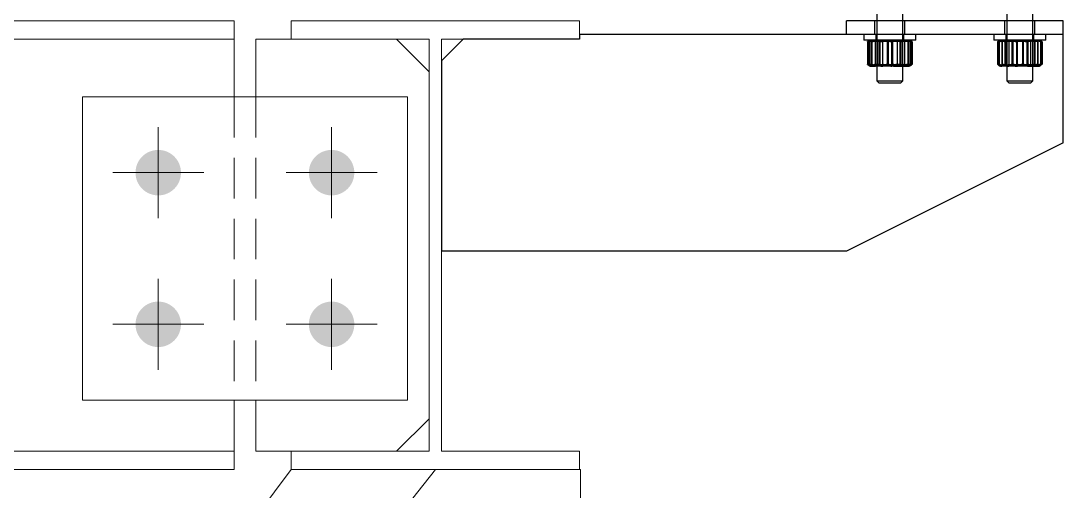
# Model space of a CAD drawing. Header units: metres. Extents: x 0 to 63075, y 0 to 44550.
# Drawn here: x 37823.7 to 38304.8, y 33455.2 to 33672.3 of the extents above; entities that cross this region are included whole.
import ezdxf

# ---------------------------------------------------------------- set-up
doc = ezdxf.new("R2010")
doc.units = ezdxf.units.M
doc.header["$LTSCALE"] = 75
doc.linetypes.add('DASHED2', pattern=[0.375, 0.25, -0.125])
doc.linetypes.add('HIDDEN2', pattern=[4.7625, 3.175, -1.5875])
for name, color, linetype in [('SDM', 7, 'Continuous'), ('SL1', 8, 'Continuous'), ('SL4', 4, 'Continuous'), ('ST1', 7, 'HIDDEN2')]:
    doc.layers.add(name, color=color, linetype=linetype)

# ---------------------------------------------------------------- blocks, each defined once
blk = doc.blocks.new('A$C24fbfe94')
at = {"layer": 'SL1'}
for points in [[(4522.55, 4218.97), (4522.4, 4217.95), (4522.15, 4216.95), (4521.81, 4215.98), (4521.37, 4215.05), (4520.84, 4214.17), (4520.22, 4213.34), (4519.53, 4212.58), (4518.77, 4211.88), (4517.94, 4211.27), (4517.06, 4210.74), (4516.12, 4210.3), (4515.15, 4209.95), (4514.15, 4209.7), (4513.13, 4209.55), (4512.11, 4209.5), (4511.08, 4209.55), (4510.06, 4209.7), (4509.06, 4209.95), (4508.09, 4210.3), (4507.16, 4210.74), (4506.27, 4211.27), (4505.44, 4211.88), (4504.68, 4212.58), (4503.99, 4213.34), (4503.37, 4214.17), (4502.85, 4215.05), (4502.4, 4215.98), (4502.06, 4216.95), (4501.81, 4217.95), (4501.66, 4218.97), (4501.61, 4220), (4501.66, 4221.03), (4501.81, 4222.05), (4502.06, 4223.05), (4502.4, 4224.02), (4502.85, 4224.95), (4503.37, 4225.83), (4503.99, 4226.66), (4504.68, 4227.42), (4505.44, 4228.12), (4506.27, 4228.73), (4507.16, 4229.26), (4508.09, 4229.7), (4509.06, 4230.05), (4510.06, 4230.3), (4511.08, 4230.45), (4512.11, 4230.5), (4513.13, 4230.45), (4514.15, 4230.3), (4515.15, 4230.05), (4516.12, 4229.7), (4517.06, 4229.26), (4517.94, 4228.73), (4518.77, 4228.12), (4519.53, 4227.42), (4520.22, 4226.66), (4520.84, 4225.83), (4521.37, 4224.95), (4521.81, 4224.02), (4522.15, 4223.05), (4522.4, 4222.05), (4522.55, 4221.03), (4522.61, 4220)], [(4602.55, 4218.97), (4602.4, 4217.95), (4602.15, 4216.95), (4601.81, 4215.98), (4601.37, 4215.05), (4600.84, 4214.17), (4600.22, 4213.34), (4599.53, 4212.58), (4598.77, 4211.88), (4597.94, 4211.27), (4597.06, 4210.74), (4596.12, 4210.3), (4595.15, 4209.95), (4594.15, 4209.7), (4593.13, 4209.55), (4592.11, 4209.5), (4591.08, 4209.55), (4590.06, 4209.7), (4589.06, 4209.95), (4588.09, 4210.3), (4587.16, 4210.74), (4586.27, 4211.27), (4585.44, 4211.88), (4584.68, 4212.58), (4583.99, 4213.34), (4583.37, 4214.17), (4582.85, 4215.05), (4582.4, 4215.98), (4582.06, 4216.95), (4581.81, 4217.95), (4581.66, 4218.97), (4581.61, 4220), (4581.66, 4221.03), (4581.81, 4222.05), (4582.06, 4223.05), (4582.4, 4224.02), (4582.85, 4224.95), (4583.37, 4225.83), (4583.99, 4226.66), (4584.68, 4227.42), (4585.44, 4228.12), (4586.27, 4228.73), (4587.16, 4229.26), (4588.09, 4229.7), (4589.06, 4230.05), (4590.06, 4230.3), (4591.08, 4230.45), (4592.11, 4230.5), (4593.13, 4230.45), (4594.15, 4230.3), (4595.15, 4230.05), (4596.12, 4229.7), (4597.06, 4229.26), (4597.94, 4228.73), (4598.77, 4228.12), (4599.53, 4227.42), (4600.22, 4226.66), (4600.84, 4225.83), (4601.37, 4224.95), (4601.81, 4224.02), (4602.15, 4223.05), (4602.4, 4222.05), (4602.55, 4221.03), (4602.61, 4220)], [(4522.55, 4148.97), (4522.4, 4147.95), (4522.15, 4146.95), (4521.81, 4145.98), (4521.37, 4145.05), (4520.84, 4144.17), (4520.22, 4143.34), (4519.53, 4142.58), (4518.77, 4141.88), (4517.94, 4141.27), (4517.06, 4140.74), (4516.12, 4140.3), (4515.15, 4139.95), (4514.15, 4139.7), (4513.13, 4139.55), (4512.11, 4139.5), (4511.08, 4139.55), (4510.06, 4139.7), (4509.06, 4139.95), (4508.09, 4140.3), (4507.16, 4140.74), (4506.27, 4141.27), (4505.44, 4141.88), (4504.68, 4142.58), (4503.99, 4143.34), (4503.37, 4144.17), (4502.85, 4145.05), (4502.4, 4145.98), (4502.06, 4146.95), (4501.81, 4147.95), (4501.66, 4148.97), (4501.61, 4150), (4501.66, 4151.03), (4501.81, 4152.05), (4502.06, 4153.05), (4502.4, 4154.02), (4502.85, 4154.95), (4503.37, 4155.83), (4503.99, 4156.66), (4504.68, 4157.42), (4505.44, 4158.12), (4506.27, 4158.73), (4507.16, 4159.26), (4508.09, 4159.7), (4509.06, 4160.05), (4510.06, 4160.3), (4511.08, 4160.45), (4512.11, 4160.5), (4513.13, 4160.45), (4514.15, 4160.3), (4515.15, 4160.05), (4516.12, 4159.7), (4517.06, 4159.26), (4517.94, 4158.73), (4518.77, 4158.12), (4519.53, 4157.42), (4520.22, 4156.66), (4520.84, 4155.83), (4521.37, 4154.95), (4521.81, 4154.02), (4522.15, 4153.05), (4522.4, 4152.05), (4522.55, 4151.03), (4522.61, 4150)], [(4602.55, 4148.97), (4602.4, 4147.95), (4602.15, 4146.95), (4601.81, 4145.98), (4601.37, 4145.05), (4600.84, 4144.17), (4600.22, 4143.34), (4599.53, 4142.58), (4598.77, 4141.88), (4597.94, 4141.27), (4597.06, 4140.74), (4596.12, 4140.3), (4595.15, 4139.95), (4594.15, 4139.7), (4593.13, 4139.55), (4592.11, 4139.5), (4591.08, 4139.55), (4590.06, 4139.7), (4589.06, 4139.95), (4588.09, 4140.3), (4587.16, 4140.74), (4586.27, 4141.27), (4585.44, 4141.88), (4584.68, 4142.58), (4583.99, 4143.34), (4583.37, 4144.17), (4582.85, 4145.05), (4582.4, 4145.98), (4582.06, 4146.95), (4581.81, 4147.95), (4581.66, 4148.97), (4581.61, 4150), (4581.66, 4151.03), (4581.81, 4152.05), (4582.06, 4153.05), (4582.4, 4154.02), (4582.85, 4154.95), (4583.37, 4155.83), (4583.99, 4156.66), (4584.68, 4157.42), (4585.44, 4158.12), (4586.27, 4158.73), (4587.16, 4159.26), (4588.09, 4159.7), (4589.06, 4160.05), (4590.06, 4160.3), (4591.08, 4160.45), (4592.11, 4160.5), (4593.13, 4160.45), (4594.15, 4160.3), (4595.15, 4160.05), (4596.12, 4159.7), (4597.06, 4159.26), (4597.94, 4158.73), (4598.77, 4158.12), (4599.53, 4157.42), (4600.22, 4156.66), (4600.84, 4155.83), (4601.37, 4154.95), (4601.81, 4154.02), (4602.15, 4153.05), (4602.4, 4152.05), (4602.55, 4151.03), (4602.61, 4150)]]:
    blk.add_hatch(color=256, dxfattribs=at).paths.add_polyline_path(points, flags=17)
at = {"layer": 'SL1', "lineweight": 0}
for p, q in [((4547.11, 4290), (3973.01, 4290)), ((4547.11, 4290), (4547.11, 4255)), ((4573.51, 4290), (4706.51, 4290)), ((4573.51, 4281.6), (4573.51, 4290)), ((4706.51, 4290), (4706.51, 4281.6)), ((4547.11, 4281.6), (3973.01, 4281.6)), ((4573.51, 4281.6), (4557.11, 4281.6)), ((4557.11, 4281.6), (4557.11, 4255)), ((4637.11, 4281.6), (4573.51, 4281.6)), ((4622.11, 4281.6), (4637.11, 4266.6)), ((4637.11, 4091.4), (4637.11, 4281.6)), ((4706.51, 4281.6), (4642.91, 4281.6)), ((4642.91, 4281.6), (4642.91, 4091.4)), ((4627.11, 4255), (4477.11, 4255)), ((4477.11, 4255), (4477.11, 4115)), ((4627.11, 4115), (4627.11, 4255)), ((4512.11, 4241), (4512.11, 4199)), ((4592.11, 4241), (4592.11, 4199)), ((4533.11, 4220), (4491.11, 4220)), ((4613.11, 4220), (4571.11, 4220)), ((4512.11, 4171), (4512.11, 4129)), ((4592.11, 4171), (4592.11, 4129)), ((4533.11, 4150), (4491.11, 4150)), ((4613.11, 4150), (4571.11, 4150)), ((4477.11, 4115), (4627.11, 4115)), ((4547.11, 4115), (4547.11, 4083)), ((4557.11, 4115), (4557.11, 4091.4)), ((4637.11, 4106.4), (4622.11, 4091.4)), ((4547.11, 4091.4), (3973.01, 4091.4)), ((4573.51, 4091.4), (4557.11, 4091.4)), ((4573.51, 4083), (4573.51, 4091.4)), ((4573.51, 4091.4), (4637.11, 4091.4)), ((4642.91, 4091.4), (4706.51, 4091.4)), ((4706.51, 4091.4), (4706.51, 4083)), ((3849.51, 3083), (4640.01, 4083)), ((3973.01, 4083), (4547.11, 4083)), ((4480.96, 3959.37), (4573.51, 4083)), ((4706.51, 4083), (4573.51, 4083)), ((4707.01, 4083), (4706.51, 4083)), ((4707.01, 4083), (4707.01, 4063))]:
    blk.add_line(p, q, dxfattribs=at)
at = {"layer": 'SL1', "linetype": 'DASHED2', "lineweight": 0}
for p, q in [((4573.51, 4281.6), (4622.11, 4281.6)), ((4637.11, 4266.6), (4637.11, 4106.4)), ((4627.11, 4255), (4477.11, 4255)), ((4477.11, 4255), (4477.11, 4115)), ((4547.11, 4255), (4547.11, 4083)), ((4557.11, 4255), (4557.11, 4115)), ((4627.11, 4255), (4627.11, 4115)), ((4627.11, 4115), (4477.11, 4115)), ((4622.11, 4091.4), (4573.51, 4091.4)), ((4706.51, 4083), (4573.51, 4083))]:
    blk.add_line(p, q, dxfattribs=at)
blk = doc.blocks.new('A$Cf5e9a517')
at = {"layer": 'SL4'}
for p, q in [((2042.5, 100), (2042.5, 106.35)), ((2142.5, 106.35), (2042.5, 106.35)), ((2142.5, 100), (2142.5, 106.35)), ((1855.66, 87.88), (1865.66, 97.88)), ((1919.26, 97.88), (1865.66, 97.88)), ((2042.5, 100), (1919.26, 100)), ((1919.26, 100), (1919.26, 97.88)), ((2142.5, 100), (2042.5, 100)), ((2050.5, 100), (2050.5, 97.5)), ((2050.72, 97.5), (2050.5, 97.5)), ((2074.5, 97.5), (2050.72, 97.5)), ((2052.97, 97.18), (2052.29, 96.7)), ((2052.29, 96.7), (2052.29, 86.3)), ((2053.5, 97.5), (2052.97, 97.19)), ((2059.09, 96.7), (2059.09, 86.3)), ((2069.3, 96.7), (2069.3, 86.3)), ((2072.03, 97.19), (2071.5, 97.5)), ((2072.03, 97.18), (2072.71, 96.7)), ((2072.71, 96.7), (2072.71, 86.3)), ((2074.5, 97.5), (2074.5, 100)), ((2110.5, 100), (2110.5, 97.5)), ((2111.48, 97.5), (2110.5, 97.5)), ((2134.5, 97.5), (2111.48, 97.5)), ((2112.96, 96.7), (2112.96, 86.3)), ((2121.29, 96.7), (2121.29, 86.3)), ((2130.83, 96.7), (2130.83, 86.3)), ((2132.04, 96.7), (2132.04, 86.3)), ((2134.5, 97.5), (2134.5, 100)), ((2142.5, 50), (2142.5, 100)), ((1855.66, 87.88), (1855.66, 0)), ((2052.97, 85.82), (2052.29, 86.3)), ((2052.97, 85.81), (2053.5, 85.5)), ((2053.5, 85.5), (2055.69, 85.5)), ((2064.2, 85.5), (2055.69, 85.5)), ((2056.5, 85.5), (2056.5, 78.66)), ((2064.2, 85.5), (2071, 85.5)), ((2068.5, 78.66), (2068.5, 85.5)), ((2071, 85.5), (2071.5, 85.5)), ((2071.5, 85.5), (2072.03, 85.81)), ((2117.12, 85.5), (2113.5, 85.5)), ((2116.5, 85.5), (2116.5, 78.66)), ((2126.06, 85.5), (2117.12, 85.5)), ((2126.06, 85.5), (2131.44, 85.5)), ((2128.5, 78.66), (2128.5, 85.5)), ((2056.5, 78.66), (2057.46, 77.7)), ((2056.5, 78.66), (2068.5, 78.66)), ((2057.46, 77.7), (2067.54, 77.7)), ((2067.54, 77.7), (2068.5, 78.66)), ((2116.5, 78.66), (2117.46, 77.7)), ((2116.5, 78.66), (2116.99, 78.66)), ((2116.99, 78.66), (2128.5, 78.66)), ((2117.46, 77.7), (2117.88, 77.7)), ((2117.88, 77.7), (2127.54, 77.7)), ((2127.54, 77.7), (2128.5, 78.66)), ((2142.5, 50), (2042.5, 0)), ((2042.5, 0), (1855.66, 0))]:
    blk.add_line(p, q, dxfattribs=at)
for points, knots in [([(2052.29, 96.7), (2052.85, 96.92), (2053.96, 97.37), (2055.11, 97.46), (2055.69, 97.5)], [0, 0, 0, 0, 0.495458, 1, 1, 1, 1]), ([(2055.69, 97.5), (2055.77, 97.5), (2056.38, 97.49), (2057.53, 97.32), (2058.57, 96.9), (2059.09, 96.7)], [0, 0, 0, 0, 0.07009, 0.530784, 1, 1, 1, 1]), ([(2064.2, 97.5), (2063.73, 97.49), (2062, 97.44), (2060.32, 97.01), (2059.09, 96.7)], [0, 0, 0, 0, 0.268634, 1, 1, 1, 1]), ([(2069.3, 96.7), (2068.87, 96.82), (2067.21, 97.29), (2065.48, 97.41), (2064.2, 97.5)], [0, 0, 0, 0, 0.257551, 1, 1, 1, 1]), ([(2069.3, 96.7), (2069.58, 96.92), (2070.13, 97.37), (2070.71, 97.46), (2071, 97.5)], [0, 0, 0, 0, 0.495458, 1, 1, 1, 1]), ([(2112.96, 96.7), (2113.63, 96.92), (2115, 97.37), (2116.41, 97.46), (2117.12, 97.5)], [0, 0, 0, 0, 0.495458, 1, 1, 1, 1]), ([(2113.56, 97.5), (2113.55, 97.5), (2113.44, 97.49), (2113.23, 97.32), (2113.05, 96.9), (2112.96, 96.7)], [0, 0, 0, 0, 0.07009, 0.530784, 1, 1, 1, 1]), ([(2117.12, 97.5), (2117.22, 97.5), (2117.97, 97.49), (2119.38, 97.32), (2120.65, 96.9), (2121.29, 96.7)], [0, 0, 0, 0, 0.07009, 0.530784, 1, 1, 1, 1]), ([(2126.06, 97.5), (2125.63, 97.49), (2124.01, 97.44), (2122.44, 97.01), (2121.29, 96.7)], [0, 0, 0, 0, 0.2686336, 1, 1, 1, 1]), ([(2130.83, 96.7), (2130.43, 96.82), (2128.88, 97.29), (2127.26, 97.41), (2126.06, 97.5)], [0, 0, 0, 0, 0.257551, 1, 1, 1, 1]), ([(2130.83, 96.7), (2130.93, 96.92), (2131.13, 97.37), (2131.34, 97.46), (2131.44, 97.5)], [0, 0, 0, 0, 0.495458, 1, 1, 1, 1]), ([(2131.44, 97.5), (2131.45, 97.5), (2131.56, 97.49), (2131.77, 97.32), (2131.95, 96.9), (2132.04, 96.7)], [0, 0, 0, 0, 0.07009, 0.530784, 1, 1, 1, 1]), ([(2052.29, 86.3), (2052.85, 86.08), (2053.96, 85.63), (2055.11, 85.54), (2055.69, 85.5)], [0, 0, 0, 0, 0.495458, 1, 1, 1, 1]), ([(2055.69, 85.5), (2055.77, 85.5), (2056.38, 85.51), (2057.53, 85.68), (2058.57, 86.1), (2059.09, 86.3)], [0, 0, 0, 0, 0.07009, 0.530784, 1, 1, 1, 1]), ([(2064.2, 85.5), (2063.73, 85.51), (2062, 85.56), (2060.32, 85.99), (2059.09, 86.3)], [0, 0, 0, 0, 0.268634, 1, 1, 1, 1]), ([(2069.3, 86.3), (2068.87, 86.18), (2067.21, 85.71), (2065.48, 85.59), (2064.2, 85.5)], [0, 0, 0, 0, 0.257551, 1, 1, 1, 1]), ([(2069.3, 86.3), (2069.58, 86.08), (2070.13, 85.63), (2070.71, 85.54), (2071, 85.5)], [0, 0, 0, 0, 0.495458, 1, 1, 1, 1]), ([(2071, 85.5), (2071.04, 85.5), (2071.35, 85.51), (2071.93, 85.68), (2072.44, 86.1), (2072.71, 86.3)], [0, 0, 0, 0, 0.07009, 0.530784, 1, 1, 1, 1]), ([(2112.96, 86.3), (2113.63, 86.08), (2115, 85.63), (2116.41, 85.54), (2117.12, 85.5)], [0, 0, 0, 0, 0.495458, 1, 1, 1, 1]), ([(2113.56, 85.5), (2113.55, 85.5), (2113.44, 85.51), (2113.23, 85.68), (2113.05, 86.1), (2112.96, 86.3)], [0, 0, 0, 0, 0.07009, 0.530784, 1, 1, 1, 1]), ([(2117.12, 85.5), (2117.22, 85.5), (2117.97, 85.51), (2119.38, 85.68), (2120.65, 86.1), (2121.29, 86.3)], [0, 0, 0, 0, 0.07009, 0.530784, 1, 1, 1, 1]), ([(2126.06, 85.5), (2125.63, 85.51), (2124.01, 85.56), (2122.44, 85.99), (2121.29, 86.3)], [0, 0, 0, 0, 0.2686336, 1, 1, 1, 1]), ([(2130.83, 86.3), (2130.43, 86.18), (2128.88, 85.71), (2127.26, 85.59), (2126.06, 85.5)], [0, 0, 0, 0, 0.257551, 1, 1, 1, 1]), ([(2130.83, 86.3), (2130.93, 86.08), (2131.13, 85.63), (2131.34, 85.54), (2131.44, 85.5)], [0, 0, 0, 0, 0.495458, 1, 1, 1, 1]), ([(2131.44, 85.5), (2131.45, 85.5), (2131.56, 85.51), (2131.77, 85.68), (2131.95, 86.1), (2132.04, 86.3)], [0, 0, 0, 0, 0.07009, 0.530784, 1, 1, 1, 1])]:
    blk.add_open_spline(points, degree=3, knots=knots, dxfattribs=at)
at = {"layer": 'ST1'}
for p, q in [((2056.5, 112.7), (2056.5, 85.5)), ((2068.5, 85.5), (2068.5, 112.7)), ((2116.5, 112.7), (2116.5, 85.5)), ((2128.5, 85.5), (2128.5, 112.7)), ((2055.5, 106.35), (2055.5, 100)), ((2069.5, 100), (2069.5, 106.35)), ((2115.5, 106.35), (2115.5, 100)), ((2129.5, 100), (2129.5, 106.35)), ((2052.13, 96.7), (2052.13, 86.3)), ((2052.97, 97.19), (2052.46, 96.9)), ((2052.94, 96.7), (2052.94, 86.3)), ((2053.15, 96.7), (2053.15, 86.3)), ((2053.9, 96.7), (2053.9, 86.3)), ((2054.19, 96.7), (2054.19, 86.3)), ((2055.7, 96.7), (2055.7, 86.3)), ((2056, 100), (2056, 97.5)), ((2056.5, 97.5), (2056.5, 97.47)), ((2063.63, 97.47), (2056.5, 97.47)), ((2056.5, 97.47), (2057.4, 96.84)), ((2056.74, 96.7), (2056.74, 86.3)), ((2067.6, 96.84), (2057.4, 96.84)), ((2057.4, 96.84), (2057.4, 86.13)), ((2057.89, 96.7), (2057.89, 86.3)), ((2061.26, 96.7), (2061.26, 86.3)), ((2061.74, 96.7), (2061.74, 86.3)), ((2063.26, 96.7), (2063.26, 86.3)), ((2068.5, 97.47), (2063.63, 97.47)), ((2063.74, 96.7), (2063.74, 86.3)), ((2065.91, 96.7), (2065.91, 86.3)), ((2067.11, 96.7), (2067.11, 86.3)), ((2067.6, 96.84), (2068.5, 97.47)), ((2067.6, 86.13), (2067.6, 96.84)), ((2068.26, 96.7), (2068.26, 86.3)), ((2068.5, 97.47), (2068.5, 97.5)), ((2069, 97.5), (2069, 100)), ((2071.29, 97.3), (2069.99, 97.5)), ((2070.81, 96.7), (2070.81, 86.3)), ((2071.1, 96.7), (2071.1, 86.3)), ((2072.87, 96.7), (2071.6, 97.22)), ((2071.85, 96.7), (2071.85, 86.3)), ((2072.54, 96.9), (2072.03, 97.19)), ((2072.06, 96.7), (2072.06, 86.3)), ((2072.87, 96.7), (2072.87, 86.3)), ((2112.24, 96.7), (2112.24, 86.3)), ((2112.34, 96.7), (2112.34, 86.3)), ((2112.85, 96.7), (2112.85, 86.3)), ((2113.5, 97.5), (2112.87, 97.13)), ((2114.17, 96.7), (2114.17, 86.3)), ((2114.34, 96.7), (2114.34, 86.3)), ((2115.51, 96.7), (2115.51, 86.3)), ((2115.92, 96.7), (2115.92, 86.3)), ((2116, 100), (2116, 97.5)), ((2116.5, 97.5), (2116.5, 97.47)), ((2124.87, 97.47), (2116.5, 97.47)), ((2116.5, 97.47), (2117.4, 96.84)), ((2127.6, 96.84), (2117.4, 96.84)), ((2117.4, 96.84), (2117.4, 86.13)), ((2118.83, 96.7), (2118.83, 86.3)), ((2119.33, 96.7), (2119.33, 86.3)), ((2121, 96.7), (2121, 86.3)), ((2123.71, 96.7), (2123.71, 86.3)), ((2124, 96.7), (2124, 86.3)), ((2128.5, 97.47), (2124.87, 97.47)), ((2125.67, 96.7), (2125.67, 86.3)), ((2126.17, 96.7), (2126.17, 86.3)), ((2127.6, 96.84), (2128.5, 97.47)), ((2127.6, 86.13), (2127.6, 96.84)), ((2128.5, 97.47), (2128.5, 97.5)), ((2129, 97.5), (2129, 100)), ((2129.08, 96.7), (2129.08, 86.3)), ((2129.49, 96.7), (2129.49, 86.3)), ((2130.66, 96.7), (2130.66, 86.3)), ((2132.13, 97.13), (2131.5, 97.5)), ((2132.15, 96.7), (2132.15, 86.3)), ((2132.66, 96.7), (2132.66, 86.3)), ((2132.76, 96.7), (2132.76, 86.3)), ((2052.46, 86.1), (2052.97, 85.81)), ((2057.4, 86.13), (2056.5, 85.5)), ((2057.4, 86.13), (2063.46, 86.13)), ((2063.46, 86.13), (2067.6, 86.13)), ((2068.5, 85.5), (2067.6, 86.13)), ((2071.29, 85.7), (2069.99, 85.5)), ((2072.87, 86.3), (2071.6, 85.78)), ((2072.03, 85.81), (2072.54, 86.1)), ((2112.87, 85.87), (2113.5, 85.5)), ((2113.5, 85.5), (2113.56, 85.5)), ((2113.59, 85.5), (2113.56, 85.5)), ((2117.4, 86.13), (2116.5, 85.5)), ((2117.4, 86.13), (2124.52, 86.13)), ((2124.52, 86.13), (2127.6, 86.13)), ((2128.5, 85.5), (2127.6, 86.13)), ((2131.44, 85.5), (2131.5, 85.5)), ((2131.5, 85.5), (2132.13, 85.87))]:
    blk.add_line(p, q, dxfattribs=at)
for points, knots in [([(2052.13, 96.7), (2052.6, 96.92), (2053.54, 97.37), (2054.52, 97.46), (2055.01, 97.5)], [0, 0, 0, 0, 0.495458, 1, 1, 1, 1]), ([(2054.43, 97.5), (2054.22, 97.49), (2053.44, 97.44), (2052.68, 97.01), (2052.13, 96.7)], [0, 0, 0, 0, 0.2686336, 1, 1, 1, 1]), ([(2057.1, 97.5), (2056.72, 97.49), (2055.31, 97.44), (2053.95, 97.01), (2052.94, 96.7)], [0, 0, 0, 0, 0.268634, 1, 1, 1, 1]), ([(2057.44, 97.5), (2057.05, 97.49), (2055.6, 97.44), (2054.18, 97.01), (2053.15, 96.7)], [0, 0, 0, 0, 0.268634, 1, 1, 1, 1]), ([(2053.52, 97.5), (2053.53, 97.5), (2053.6, 97.49), (2053.73, 97.32), (2053.84, 96.9), (2053.9, 96.7)], [0, 0, 0, 0, 0.07009, 0.530784, 1, 1, 1, 1]), ([(2053.56, 97.5), (2053.58, 97.5), (2053.69, 97.49), (2053.9, 97.32), (2054.09, 96.9), (2054.19, 96.7)], [0, 0, 0, 0, 0.07009, 0.5307844, 1, 1, 1, 1]), ([(2053.9, 96.7), (2054.66, 96.92), (2056.19, 97.37), (2057.78, 97.46), (2058.58, 97.5)], [0, 0, 0, 0, 0.495458, 1, 1, 1, 1]), ([(2055.7, 96.7), (2055.42, 96.92), (2054.87, 97.37), (2054.29, 97.46), (2054, 97.5)], [0, 0, 0, 0, 0.495458, 1, 1, 1, 1]), ([(2054.19, 96.7), (2054.96, 96.92), (2056.53, 97.37), (2058.15, 97.46), (2058.96, 97.5)], [0, 0, 0, 0, 0.495458, 1, 1, 1, 1]), ([(2056.74, 96.7), (2056.55, 96.82), (2055.79, 97.29), (2055.01, 97.41), (2054.43, 97.5)], [0, 0, 0, 0, 0.257551, 1, 1, 1, 1]), ([(2055.01, 97.5), (2055.08, 97.5), (2055.59, 97.49), (2056.57, 97.32), (2057.45, 96.9), (2057.89, 96.7)], [0, 0, 0, 0, 0.07009, 0.530784, 1, 1, 1, 1]), ([(2060.8, 97.5), (2060.34, 97.49), (2058.61, 97.44), (2056.93, 97.01), (2055.7, 96.7)], [0, 0, 0, 0, 0.268634, 1, 1, 1, 1]), ([(2061.92, 97.5), (2061.8, 97.5), (2060.87, 97.49), (2059.12, 97.32), (2057.54, 96.9), (2056.74, 96.7)], [0, 0, 0, 0, 0.07009, 0.530784, 1, 1, 1, 1]), ([(2061.26, 96.7), (2060.91, 96.82), (2059.55, 97.29), (2058.15, 97.41), (2057.1, 97.5)], [0, 0, 0, 0, 0.257551, 1, 1, 1, 1]), ([(2061.74, 96.7), (2061.38, 96.82), (2059.98, 97.29), (2058.53, 97.41), (2057.44, 97.5)], [0, 0, 0, 0, 0.257551, 1, 1, 1, 1]), ([(2057.89, 96.7), (2058.73, 96.92), (2060.43, 97.37), (2062.19, 97.46), (2063.08, 97.5)], [0, 0, 0, 0, 0.495458, 1, 1, 1, 1]), ([(2058.58, 97.5), (2058.69, 97.5), (2059.53, 97.49), (2061.11, 97.32), (2062.54, 96.9), (2063.26, 96.7)], [0, 0, 0, 0, 0.07009, 0.530784, 1, 1, 1, 1]), ([(2058.96, 97.5), (2059.08, 97.5), (2059.94, 97.49), (2061.55, 97.32), (2063.01, 96.9), (2063.74, 96.7)], [0, 0, 0, 0, 0.07009, 0.530784, 1, 1, 1, 1]), ([(2065.91, 96.7), (2065.48, 96.82), (2063.82, 97.29), (2062.09, 97.41), (2060.8, 97.5)], [0, 0, 0, 0, 0.257551, 1, 1, 1, 1]), ([(2066.04, 97.5), (2065.92, 97.5), (2065.06, 97.49), (2063.45, 97.32), (2061.99, 96.9), (2061.26, 96.7)], [0, 0, 0, 0, 0.07009, 0.530784, 1, 1, 1, 1]), ([(2066.42, 97.5), (2066.31, 97.5), (2065.47, 97.49), (2063.89, 97.32), (2062.46, 96.9), (2061.74, 96.7)], [0, 0, 0, 0, 0.07009, 0.530784, 1, 1, 1, 1]), ([(2067.11, 96.7), (2066.27, 96.92), (2064.57, 97.37), (2062.81, 97.46), (2061.92, 97.5)], [0, 0, 0, 0, 0.495458, 1, 1, 1, 1]), ([(2063.08, 97.5), (2063.2, 97.5), (2064.13, 97.49), (2065.88, 97.32), (2067.46, 96.9), (2068.26, 96.7)], [0, 0, 0, 0, 0.07009, 0.530784, 1, 1, 1, 1]), ([(2067.56, 97.5), (2067.16, 97.49), (2065.71, 97.44), (2064.29, 97.01), (2063.26, 96.7)], [0, 0, 0, 0, 0.268634, 1, 1, 1, 1]), ([(2067.9, 97.5), (2067.52, 97.49), (2066.11, 97.44), (2064.75, 97.01), (2063.74, 96.7)], [0, 0, 0, 0, 0.268634, 1, 1, 1, 1]), ([(2069.31, 97.5), (2069.23, 97.5), (2068.62, 97.49), (2067.47, 97.32), (2066.43, 96.9), (2065.91, 96.7)], [0, 0, 0, 0, 0.07009, 0.530784, 1, 1, 1, 1]), ([(2070.81, 96.7), (2070.04, 96.92), (2068.47, 97.37), (2066.85, 97.46), (2066.04, 97.5)], [0, 0, 0, 0, 0.495458, 1, 1, 1, 1]), ([(2071.1, 96.7), (2070.34, 96.92), (2068.81, 97.37), (2067.22, 97.46), (2066.42, 97.5)], [0, 0, 0, 0, 0.495458, 1, 1, 1, 1]), ([(2069.99, 97.5), (2069.92, 97.5), (2069.41, 97.49), (2068.43, 97.32), (2067.55, 96.9), (2067.11, 96.7)], [0, 0, 0, 0, 0.07009, 0.530784, 1, 1, 1, 1]), ([(2071.85, 96.7), (2071.49, 96.82), (2070.09, 97.29), (2068.64, 97.41), (2067.56, 97.5)], [0, 0, 0, 0, 0.257551, 1, 1, 1, 1]), ([(2072.06, 96.7), (2071.71, 96.82), (2070.35, 97.29), (2068.95, 97.41), (2067.9, 97.5)], [0, 0, 0, 0, 0.257551, 1, 1, 1, 1]), ([(2070.57, 97.5), (2070.36, 97.49), (2069.58, 97.44), (2068.82, 97.01), (2068.26, 96.7)], [0, 0, 0, 0, 0.268634, 1, 1, 1, 1]), ([(2072.71, 96.7), (2072.15, 96.92), (2071.04, 97.37), (2069.89, 97.46), (2069.31, 97.5)], [0, 0, 0, 0, 0.495458, 1, 1, 1, 1]), ([(2072.87, 96.7), (2072.68, 96.82), (2071.93, 97.29), (2071.15, 97.41), (2070.57, 97.5)], [0, 0, 0, 0, 0.257551, 1, 1, 1, 1]), ([(2071.44, 97.5), (2071.42, 97.5), (2071.31, 97.49), (2071.1, 97.32), (2070.91, 96.9), (2070.81, 96.7)], [0, 0, 0, 0, 0.07009, 0.530784, 1, 1, 1, 1]), ([(2071.48, 97.5), (2071.47, 97.5), (2071.4, 97.49), (2071.27, 97.32), (2071.16, 96.9), (2071.1, 96.7)], [0, 0, 0, 0, 0.07009, 0.530784, 1, 1, 1, 1]), ([(2112.24, 96.7), (2112.54, 96.92), (2113.14, 97.37), (2113.77, 97.46), (2114.08, 97.5)], [0, 0, 0, 0, 0.495458, 1, 1, 1, 1]), ([(2115.54, 97.5), (2115.24, 97.49), (2114.12, 97.44), (2113.04, 97.01), (2112.24, 96.7)], [0, 0, 0, 0, 0.268634, 1, 1, 1, 1]), ([(2115.84, 97.5), (2115.52, 97.49), (2114.34, 97.44), (2113.19, 97.01), (2112.34, 96.7)], [0, 0, 0, 0, 0.268634, 1, 1, 1, 1]), ([(2112.85, 96.7), (2113.51, 96.92), (2114.85, 97.37), (2116.23, 97.46), (2116.93, 97.5)], [0, 0, 0, 0, 0.495458, 1, 1, 1, 1]), ([(2113.59, 97.5), (2113.58, 97.5), (2113.44, 97.49), (2113.19, 97.32), (2112.96, 96.9), (2112.85, 96.7)], [0, 0, 0, 0, 0.07009, 0.530784, 1, 1, 1, 1]), ([(2114.17, 96.7), (2114.07, 96.92), (2113.87, 97.37), (2113.66, 97.46), (2113.56, 97.5)], [0, 0, 0, 0, 0.495458, 1, 1, 1, 1]), ([(2114.34, 96.7), (2114.22, 96.92), (2113.97, 97.37), (2113.72, 97.46), (2113.59, 97.5)], [0, 0, 0, 0, 0.495458, 1, 1, 1, 1]), ([(2113.93, 97.5), (2113.97, 97.5), (2114.25, 97.49), (2114.78, 97.32), (2115.27, 96.9), (2115.51, 96.7)], [0, 0, 0, 0, 0.07009, 0.530784, 1, 1, 1, 1]), ([(2114.08, 97.5), (2114.12, 97.5), (2114.45, 97.49), (2115.07, 97.32), (2115.63, 96.9), (2115.92, 96.7)], [0, 0, 0, 0, 0.07009, 0.530784, 1, 1, 1, 1]), ([(2118.94, 97.5), (2118.5, 97.49), (2116.89, 97.44), (2115.32, 97.01), (2114.17, 96.7)], [0, 0, 0, 0, 0.268634, 1, 1, 1, 1]), ([(2119.17, 97.5), (2118.73, 97.49), (2117.1, 97.44), (2115.5, 97.01), (2114.34, 96.7)], [0, 0, 0, 0, 0.268634, 1, 1, 1, 1]), ([(2115.51, 96.7), (2116.33, 96.92), (2118, 97.37), (2119.72, 97.46), (2120.59, 97.5)], [0, 0, 0, 0, 0.495458, 1, 1, 1, 1]), ([(2118.83, 96.7), (2118.55, 96.82), (2117.48, 97.29), (2116.36, 97.41), (2115.54, 97.5)], [0, 0, 0, 0, 0.257551, 1, 1, 1, 1]), ([(2119.33, 96.7), (2119.04, 96.82), (2117.9, 97.29), (2116.72, 97.41), (2115.84, 97.5)], [0, 0, 0, 0, 0.257551, 1, 1, 1, 1]), ([(2115.92, 96.7), (2116.75, 96.92), (2118.43, 97.37), (2120.17, 97.46), (2121.04, 97.5)], [0, 0, 0, 0, 0.495458, 1, 1, 1, 1]), ([(2116.93, 97.5), (2117.02, 97.5), (2117.75, 97.49), (2119.13, 97.32), (2120.38, 96.9), (2121, 96.7)], [0, 0, 0, 0, 0.07009, 0.530784, 1, 1, 1, 1]), ([(2123.96, 97.5), (2123.84, 97.5), (2122.91, 97.49), (2121.18, 97.32), (2119.62, 96.9), (2118.83, 96.7)], [0, 0, 0, 0, 0.07009, 0.530784, 1, 1, 1, 1]), ([(2123.71, 96.7), (2123.31, 96.82), (2121.75, 97.29), (2120.14, 97.41), (2118.94, 97.5)], [0, 0, 0, 0, 0.2575513, 1, 1, 1, 1]), ([(2124, 96.7), (2123.59, 96.82), (2122.02, 97.29), (2120.38, 97.41), (2119.17, 97.5)], [0, 0, 0, 0, 0.257551, 1, 1, 1, 1]), ([(2124.41, 97.5), (2124.29, 97.5), (2123.38, 97.49), (2121.66, 97.32), (2120.12, 96.9), (2119.33, 96.7)], [0, 0, 0, 0, 0.07009, 0.530784, 1, 1, 1, 1]), ([(2120.59, 97.5), (2120.71, 97.5), (2121.62, 97.49), (2123.34, 97.32), (2124.88, 96.9), (2125.67, 96.7)], [0, 0, 0, 0, 0.07009, 0.530784, 1, 1, 1, 1]), ([(2125.83, 97.5), (2125.39, 97.49), (2123.76, 97.44), (2122.17, 97.01), (2121, 96.7)], [0, 0, 0, 0, 0.268634, 1, 1, 1, 1]), ([(2121.04, 97.5), (2121.16, 97.5), (2122.09, 97.49), (2123.82, 97.32), (2125.38, 96.9), (2126.17, 96.7)], [0, 0, 0, 0, 0.07009, 0.530784, 1, 1, 1, 1]), ([(2127.88, 97.5), (2127.78, 97.5), (2127.03, 97.49), (2125.62, 97.32), (2124.35, 96.9), (2123.71, 96.7)], [0, 0, 0, 0, 0.07009, 0.530784, 1, 1, 1, 1]), ([(2129.08, 96.7), (2128.25, 96.92), (2126.57, 97.37), (2124.83, 97.46), (2123.96, 97.5)], [0, 0, 0, 0, 0.495458, 1, 1, 1, 1]), ([(2128.07, 97.5), (2127.98, 97.5), (2127.25, 97.49), (2125.87, 97.32), (2124.62, 96.9), (2124, 96.7)], [0, 0, 0, 0, 0.07009, 0.530784, 1, 1, 1, 1]), ([(2129.49, 96.7), (2128.67, 96.92), (2127, 97.37), (2125.28, 97.46), (2124.41, 97.5)], [0, 0, 0, 0, 0.495458, 1, 1, 1, 1]), ([(2129.16, 97.5), (2128.84, 97.49), (2127.66, 97.44), (2126.51, 97.01), (2125.67, 96.7)], [0, 0, 0, 0, 0.268634, 1, 1, 1, 1]), ([(2130.66, 96.7), (2130.25, 96.82), (2128.68, 97.29), (2127.05, 97.41), (2125.83, 97.5)], [0, 0, 0, 0, 0.257551, 1, 1, 1, 1]), ([(2129.46, 97.5), (2129.16, 97.49), (2128.05, 97.44), (2126.96, 97.01), (2126.17, 96.7)], [0, 0, 0, 0, 0.268634, 1, 1, 1, 1]), ([(2132.04, 96.7), (2131.37, 96.92), (2130, 97.37), (2128.59, 97.46), (2127.88, 97.5)], [0, 0, 0, 0, 0.495458, 1, 1, 1, 1]), ([(2132.15, 96.7), (2131.49, 96.92), (2130.15, 97.37), (2128.77, 97.46), (2128.07, 97.5)], [0, 0, 0, 0, 0.495458, 1, 1, 1, 1]), ([(2130.92, 97.5), (2130.88, 97.5), (2130.55, 97.49), (2129.93, 97.32), (2129.37, 96.9), (2129.08, 96.7)], [0, 0, 0, 0, 0.07009, 0.5307844, 1, 1, 1, 1]), ([(2132.66, 96.7), (2132.36, 96.82), (2131.22, 97.29), (2130.04, 97.41), (2129.16, 97.5)], [0, 0, 0, 0, 0.257551, 1, 1, 1, 1]), ([(2132.76, 96.7), (2132.48, 96.82), (2131.41, 97.29), (2130.29, 97.41), (2129.46, 97.5)], [0, 0, 0, 0, 0.2575513, 1, 1, 1, 1]), ([(2131.07, 97.5), (2131.03, 97.5), (2130.75, 97.49), (2130.22, 97.32), (2129.73, 96.9), (2129.49, 96.7)], [0, 0, 0, 0, 0.07009, 0.530784, 1, 1, 1, 1]), ([(2130.66, 96.7), (2130.78, 96.92), (2131.03, 97.37), (2131.28, 97.46), (2131.41, 97.5)], [0, 0, 0, 0, 0.495458, 1, 1, 1, 1]), ([(2132.76, 96.7), (2132.46, 96.92), (2131.86, 97.37), (2131.23, 97.46), (2130.92, 97.5)], [0, 0, 0, 0, 0.495458, 1, 1, 1, 1]), ([(2052.13, 86.3), (2052.6, 86.08), (2053.54, 85.63), (2054.52, 85.54), (2055.01, 85.5)], [0, 0, 0, 0, 0.495458, 1, 1, 1, 1]), ([(2054.43, 85.5), (2054.22, 85.51), (2053.44, 85.56), (2052.68, 85.99), (2052.13, 86.3)], [0, 0, 0, 0, 0.2686336, 1, 1, 1, 1]), ([(2057.1, 85.5), (2056.72, 85.51), (2055.31, 85.56), (2053.95, 85.99), (2052.94, 86.3)], [0, 0, 0, 0, 0.268634, 1, 1, 1, 1]), ([(2054, 85.5), (2053.96, 85.5), (2053.65, 85.51), (2053.31, 85.58), (2053.01, 85.79), (2052.97, 85.82)], [0, 0, 0, 0, 0.117565, 0.890307, 1, 1, 1, 1]), ([(2057.44, 85.5), (2057.05, 85.51), (2055.6, 85.56), (2054.18, 85.99), (2053.15, 86.3)], [0, 0, 0, 0, 0.268634, 1, 1, 1, 1]), ([(2053.52, 85.5), (2053.53, 85.5), (2053.6, 85.51), (2053.73, 85.68), (2053.84, 86.1), (2053.9, 86.3)], [0, 0, 0, 0, 0.07009, 0.530784, 1, 1, 1, 1]), ([(2053.56, 85.5), (2053.58, 85.5), (2053.69, 85.51), (2053.9, 85.68), (2054.09, 86.1), (2054.19, 86.3)], [0, 0, 0, 0, 0.07009, 0.5307844, 1, 1, 1, 1]), ([(2053.9, 86.3), (2054.66, 86.08), (2056.19, 85.63), (2057.78, 85.54), (2058.58, 85.5)], [0, 0, 0, 0, 0.495458, 1, 1, 1, 1]), ([(2055.7, 86.3), (2055.42, 86.08), (2054.87, 85.63), (2054.29, 85.54), (2054, 85.5)], [0, 0, 0, 0, 0.495458, 1, 1, 1, 1]), ([(2054.19, 86.3), (2054.96, 86.08), (2056.53, 85.63), (2058.15, 85.54), (2058.96, 85.5)], [0, 0, 0, 0, 0.495458, 1, 1, 1, 1]), ([(2056.74, 86.3), (2056.55, 86.18), (2055.79, 85.71), (2055.01, 85.59), (2054.43, 85.5)], [0, 0, 0, 0, 0.257551, 1, 1, 1, 1]), ([(2055.01, 85.5), (2055.08, 85.5), (2055.59, 85.51), (2056.57, 85.68), (2057.45, 86.1), (2057.89, 86.3)], [0, 0, 0, 0, 0.07009, 0.530784, 1, 1, 1, 1]), ([(2060.8, 85.5), (2060.34, 85.51), (2058.61, 85.56), (2056.93, 85.99), (2055.7, 86.3)], [0, 0, 0, 0, 0.268634, 1, 1, 1, 1]), ([(2061.92, 85.5), (2061.8, 85.5), (2060.87, 85.51), (2059.12, 85.68), (2057.54, 86.1), (2056.74, 86.3)], [0, 0, 0, 0, 0.07009, 0.5307844, 1, 1, 1, 1]), ([(2061.26, 86.3), (2060.91, 86.18), (2059.55, 85.71), (2058.15, 85.59), (2057.1, 85.5)], [0, 0, 0, 0, 0.257551, 1, 1, 1, 1]), ([(2061.74, 86.3), (2061.38, 86.18), (2059.98, 85.71), (2058.53, 85.59), (2057.44, 85.5)], [0, 0, 0, 0, 0.257551, 1, 1, 1, 1]), ([(2057.89, 86.3), (2058.73, 86.08), (2060.43, 85.63), (2062.19, 85.54), (2063.08, 85.5)], [0, 0, 0, 0, 0.495458, 1, 1, 1, 1]), ([(2058.58, 85.5), (2058.69, 85.5), (2059.53, 85.51), (2061.11, 85.68), (2062.54, 86.1), (2063.26, 86.3)], [0, 0, 0, 0, 0.07009, 0.530784, 1, 1, 1, 1]), ([(2058.96, 85.5), (2059.08, 85.5), (2059.94, 85.51), (2061.55, 85.68), (2063.01, 86.1), (2063.74, 86.3)], [0, 0, 0, 0, 0.07009, 0.530784, 1, 1, 1, 1]), ([(2065.91, 86.3), (2065.48, 86.18), (2063.82, 85.71), (2062.09, 85.59), (2060.8, 85.5)], [0, 0, 0, 0, 0.2575513, 1, 1, 1, 1]), ([(2066.04, 85.5), (2065.92, 85.5), (2065.06, 85.51), (2063.45, 85.68), (2061.99, 86.1), (2061.26, 86.3)], [0, 0, 0, 0, 0.07009, 0.530784, 1, 1, 1, 1]), ([(2066.42, 85.5), (2066.31, 85.5), (2065.47, 85.51), (2063.89, 85.68), (2062.46, 86.1), (2061.74, 86.3)], [0, 0, 0, 0, 0.07009, 0.530784, 1, 1, 1, 1]), ([(2067.11, 86.3), (2066.27, 86.08), (2064.57, 85.63), (2062.81, 85.54), (2061.92, 85.5)], [0, 0, 0, 0, 0.495458, 1, 1, 1, 1]), ([(2063.08, 85.5), (2063.2, 85.5), (2064.13, 85.51), (2065.88, 85.68), (2067.46, 86.1), (2068.26, 86.3)], [0, 0, 0, 0, 0.07009, 0.530784, 1, 1, 1, 1]), ([(2067.56, 85.5), (2067.16, 85.51), (2065.71, 85.56), (2064.29, 85.99), (2063.26, 86.3)], [0, 0, 0, 0, 0.268634, 1, 1, 1, 1]), ([(2067.9, 85.5), (2067.52, 85.51), (2066.11, 85.56), (2064.75, 85.99), (2063.74, 86.3)], [0, 0, 0, 0, 0.268634, 1, 1, 1, 1]), ([(2069.31, 85.5), (2069.23, 85.5), (2068.62, 85.51), (2067.47, 85.68), (2066.43, 86.1), (2065.91, 86.3)], [0, 0, 0, 0, 0.07009, 0.530784, 1, 1, 1, 1]), ([(2070.81, 86.3), (2070.04, 86.08), (2068.47, 85.63), (2066.85, 85.54), (2066.04, 85.5)], [0, 0, 0, 0, 0.495458, 1, 1, 1, 1]), ([(2071.1, 86.3), (2070.34, 86.08), (2068.81, 85.63), (2067.22, 85.54), (2066.42, 85.5)], [0, 0, 0, 0, 0.495458, 1, 1, 1, 1]), ([(2069.99, 85.5), (2069.92, 85.5), (2069.41, 85.51), (2068.43, 85.68), (2067.55, 86.1), (2067.11, 86.3)], [0, 0, 0, 0, 0.07009, 0.530784, 1, 1, 1, 1]), ([(2071.85, 86.3), (2071.49, 86.18), (2070.09, 85.71), (2068.64, 85.59), (2067.56, 85.5)], [0, 0, 0, 0, 0.257551, 1, 1, 1, 1]), ([(2072.06, 86.3), (2071.71, 86.18), (2070.35, 85.71), (2068.95, 85.59), (2067.9, 85.5)], [0, 0, 0, 0, 0.257551, 1, 1, 1, 1]), ([(2070.57, 85.5), (2070.36, 85.51), (2069.58, 85.56), (2068.82, 85.99), (2068.26, 86.3)], [0, 0, 0, 0, 0.268634, 1, 1, 1, 1]), ([(2072.71, 86.3), (2072.15, 86.08), (2071.04, 85.63), (2069.89, 85.54), (2069.31, 85.5)], [0, 0, 0, 0, 0.495458, 1, 1, 1, 1]), ([(2072.87, 86.3), (2072.68, 86.18), (2071.93, 85.71), (2071.15, 85.59), (2070.57, 85.5)], [0, 0, 0, 0, 0.257551, 1, 1, 1, 1]), ([(2071.44, 85.5), (2071.42, 85.5), (2071.31, 85.51), (2071.1, 85.68), (2070.91, 86.1), (2070.81, 86.3)], [0, 0, 0, 0, 0.07009, 0.530784, 1, 1, 1, 1]), ([(2071.48, 85.5), (2071.47, 85.5), (2071.4, 85.51), (2071.27, 85.68), (2071.16, 86.1), (2071.1, 86.3)], [0, 0, 0, 0, 0.07009, 0.530784, 1, 1, 1, 1]), ([(2112.24, 86.3), (2112.54, 86.08), (2113.14, 85.63), (2113.77, 85.54), (2114.08, 85.5)], [0, 0, 0, 0, 0.495458, 1, 1, 1, 1]), ([(2115.54, 85.5), (2115.24, 85.51), (2114.12, 85.56), (2113.04, 85.99), (2112.24, 86.3)], [0, 0, 0, 0, 0.268634, 1, 1, 1, 1]), ([(2115.84, 85.5), (2115.52, 85.51), (2114.34, 85.56), (2113.19, 85.99), (2112.34, 86.3)], [0, 0, 0, 0, 0.268634, 1, 1, 1, 1]), ([(2112.85, 86.3), (2113.51, 86.08), (2114.85, 85.63), (2116.23, 85.54), (2116.93, 85.5)], [0, 0, 0, 0, 0.495458, 1, 1, 1, 1]), ([(2113.59, 85.5), (2113.58, 85.5), (2113.44, 85.51), (2113.19, 85.68), (2112.96, 86.1), (2112.85, 86.3)], [0, 0, 0, 0, 0.07009, 0.530784, 1, 1, 1, 1]), ([(2114.17, 86.3), (2114.07, 86.08), (2113.87, 85.63), (2113.66, 85.54), (2113.56, 85.5)], [0, 0, 0, 0, 0.495458, 1, 1, 1, 1]), ([(2114.34, 86.3), (2114.22, 86.08), (2113.97, 85.63), (2113.72, 85.54), (2113.59, 85.5)], [0, 0, 0, 0, 0.495458, 1, 1, 1, 1]), ([(2113.93, 85.5), (2113.97, 85.5), (2114.25, 85.51), (2114.78, 85.68), (2115.27, 86.1), (2115.51, 86.3)], [0, 0, 0, 0, 0.07009, 0.530784, 1, 1, 1, 1]), ([(2114.08, 85.5), (2114.12, 85.5), (2114.45, 85.51), (2115.07, 85.68), (2115.63, 86.1), (2115.92, 86.3)], [0, 0, 0, 0, 0.07009, 0.530784, 1, 1, 1, 1]), ([(2118.94, 85.5), (2118.5, 85.51), (2116.89, 85.56), (2115.32, 85.99), (2114.17, 86.3)], [0, 0, 0, 0, 0.268634, 1, 1, 1, 1]), ([(2119.17, 85.5), (2118.73, 85.51), (2117.1, 85.56), (2115.5, 85.99), (2114.34, 86.3)], [0, 0, 0, 0, 0.268634, 1, 1, 1, 1]), ([(2115.51, 86.3), (2116.33, 86.08), (2118, 85.63), (2119.72, 85.54), (2120.59, 85.5)], [0, 0, 0, 0, 0.495458, 1, 1, 1, 1]), ([(2118.83, 86.3), (2118.55, 86.18), (2117.48, 85.71), (2116.36, 85.59), (2115.54, 85.5)], [0, 0, 0, 0, 0.257551, 1, 1, 1, 1]), ([(2119.33, 86.3), (2119.04, 86.18), (2117.9, 85.71), (2116.72, 85.59), (2115.84, 85.5)], [0, 0, 0, 0, 0.257551, 1, 1, 1, 1]), ([(2115.92, 86.3), (2116.75, 86.08), (2118.43, 85.63), (2120.17, 85.54), (2121.04, 85.5)], [0, 0, 0, 0, 0.495458, 1, 1, 1, 1]), ([(2116.93, 85.5), (2117.02, 85.5), (2117.75, 85.51), (2119.13, 85.68), (2120.38, 86.1), (2121, 86.3)], [0, 0, 0, 0, 0.07009, 0.530784, 1, 1, 1, 1]), ([(2123.96, 85.5), (2123.84, 85.5), (2122.91, 85.51), (2121.18, 85.68), (2119.62, 86.1), (2118.83, 86.3)], [0, 0, 0, 0, 0.07009, 0.530784, 1, 1, 1, 1]), ([(2123.71, 86.3), (2123.31, 86.18), (2121.75, 85.71), (2120.14, 85.59), (2118.94, 85.5)], [0, 0, 0, 0, 0.2575513, 1, 1, 1, 1]), ([(2124, 86.3), (2123.59, 86.18), (2122.02, 85.71), (2120.38, 85.59), (2119.17, 85.5)], [0, 0, 0, 0, 0.257551, 1, 1, 1, 1]), ([(2124.41, 85.5), (2124.29, 85.5), (2123.38, 85.51), (2121.66, 85.68), (2120.12, 86.1), (2119.33, 86.3)], [0, 0, 0, 0, 0.07009, 0.530784, 1, 1, 1, 1]), ([(2120.59, 85.5), (2120.71, 85.5), (2121.62, 85.51), (2123.34, 85.68), (2124.88, 86.1), (2125.67, 86.3)], [0, 0, 0, 0, 0.07009, 0.530784, 1, 1, 1, 1]), ([(2125.83, 85.5), (2125.39, 85.51), (2123.76, 85.56), (2122.17, 85.99), (2121, 86.3)], [0, 0, 0, 0, 0.268634, 1, 1, 1, 1]), ([(2121.04, 85.5), (2121.16, 85.5), (2122.09, 85.51), (2123.82, 85.68), (2125.38, 86.1), (2126.17, 86.3)], [0, 0, 0, 0, 0.07009, 0.530784, 1, 1, 1, 1]), ([(2127.88, 85.5), (2127.78, 85.5), (2127.03, 85.51), (2125.62, 85.68), (2124.35, 86.1), (2123.71, 86.3)], [0, 0, 0, 0, 0.07009, 0.530784, 1, 1, 1, 1]), ([(2129.08, 86.3), (2128.25, 86.08), (2126.57, 85.63), (2124.83, 85.54), (2123.96, 85.5)], [0, 0, 0, 0, 0.495458, 1, 1, 1, 1]), ([(2128.07, 85.5), (2127.98, 85.5), (2127.25, 85.51), (2125.87, 85.68), (2124.62, 86.1), (2124, 86.3)], [0, 0, 0, 0, 0.07009, 0.530784, 1, 1, 1, 1]), ([(2129.49, 86.3), (2128.67, 86.08), (2127, 85.63), (2125.28, 85.54), (2124.41, 85.5)], [0, 0, 0, 0, 0.495458, 1, 1, 1, 1]), ([(2129.16, 85.5), (2128.84, 85.51), (2127.66, 85.56), (2126.51, 85.99), (2125.67, 86.3)], [0, 0, 0, 0, 0.268634, 1, 1, 1, 1]), ([(2130.66, 86.3), (2130.25, 86.18), (2128.68, 85.71), (2127.05, 85.59), (2125.83, 85.5)], [0, 0, 0, 0, 0.257551, 1, 1, 1, 1]), ([(2129.46, 85.5), (2129.16, 85.51), (2128.05, 85.56), (2126.96, 85.99), (2126.17, 86.3)], [0, 0, 0, 0, 0.268634, 1, 1, 1, 1]), ([(2132.04, 86.3), (2131.37, 86.08), (2130, 85.63), (2128.59, 85.54), (2127.88, 85.5)], [0, 0, 0, 0, 0.495458, 1, 1, 1, 1]), ([(2132.15, 86.3), (2131.49, 86.08), (2130.15, 85.63), (2128.77, 85.54), (2128.07, 85.5)], [0, 0, 0, 0, 0.495458, 1, 1, 1, 1]), ([(2130.92, 85.5), (2130.88, 85.5), (2130.55, 85.51), (2129.93, 85.68), (2129.37, 86.1), (2129.08, 86.3)], [0, 0, 0, 0, 0.07009, 0.5307844, 1, 1, 1, 1]), ([(2132.66, 86.3), (2132.36, 86.18), (2131.22, 85.71), (2130.04, 85.59), (2129.16, 85.5)], [0, 0, 0, 0, 0.257551, 1, 1, 1, 1]), ([(2132.76, 86.3), (2132.48, 86.18), (2131.41, 85.71), (2130.29, 85.59), (2129.46, 85.5)], [0, 0, 0, 0, 0.2575513, 1, 1, 1, 1]), ([(2131.07, 85.5), (2131.03, 85.5), (2130.75, 85.51), (2130.22, 85.68), (2129.73, 86.1), (2129.49, 86.3)], [0, 0, 0, 0, 0.07009, 0.530784, 1, 1, 1, 1]), ([(2130.66, 86.3), (2130.78, 86.08), (2131.03, 85.63), (2131.28, 85.54), (2131.41, 85.5)], [0, 0, 0, 0, 0.495458, 1, 1, 1, 1]), ([(2132.76, 86.3), (2132.46, 86.08), (2131.86, 85.63), (2131.23, 85.54), (2130.92, 85.5)], [0, 0, 0, 0, 0.495458, 1, 1, 1, 1]), ([(2131.95, 85.77), (2131.93, 85.75), (2131.64, 85.53), (2131.34, 85.52), (2131.07, 85.5)], [0, 0, 0, 0, 0.080477, 1, 1, 1, 1])]:
    blk.add_open_spline(points, degree=3, knots=knots, dxfattribs=at)

msp = doc.modelspace()

# ---------------------------------------------------------------- block references
at = {"layer": 'SDM'}
for name, p in [('A$Cf5e9a517', (36162.25, 33565.92)), ('A$C24fbfe94', (33375.01, 29382.2))]:
    msp.add_blockref(name, p, dxfattribs=at)

doc.saveas('drawing.dxf')
